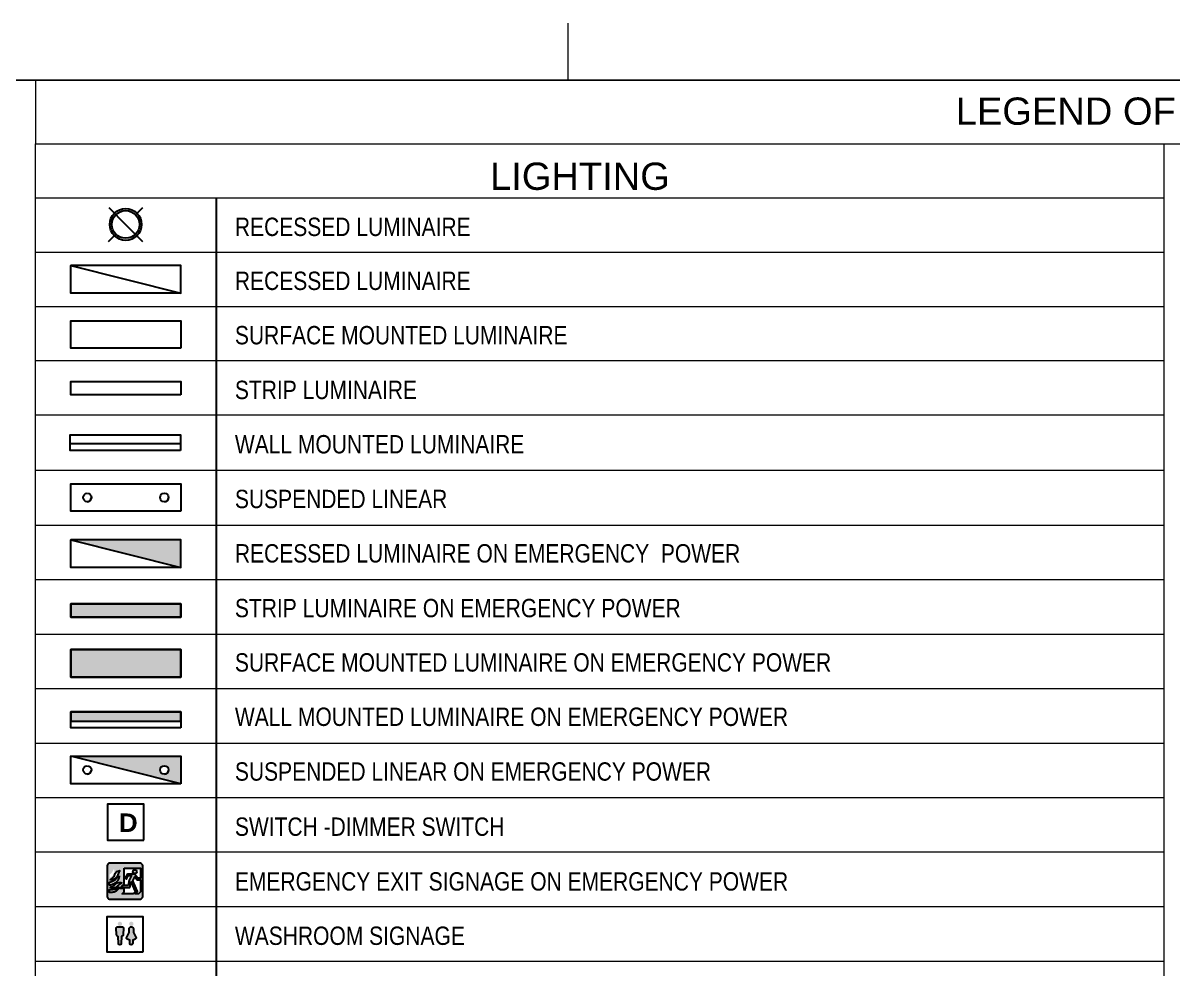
# Model space of a CAD drawing. Header units: inches. Extents: x 0.9 to 36.3, y 0.7 to 23.3.
# Drawn here: x 17.5 to 22.51, y 19.12 to 23.24 of the extents above; entities that cross this region are included whole.
import ezdxf

# ---------------------------------------------------------------- set-up
doc = ezdxf.new("R2010")
doc.units = ezdxf.units.IN
doc.layers.add('Legends', color=250, linetype='Continuous')
doc.layers.add('PDF_Geometry', color=7, linetype='Continuous', lineweight=9, true_color=0x777777)
doc.styles.add('PDF Arial', font='arial.ttf')
doc.styles.add('PDF Arial Narrow', font='ARIALN.TTF')
doc.styles.add('PDF ArialRoundedMT Bold', font='arialbd.ttf')

msp = doc.modelspace()

# ---------------------------------------------------------------- hatches: boundary and pattern name
at = {"layer": 'Legends', "transparency": 33554559}
msp.add_hatch(color=256, dxfattribs=at).paths.add_polyline_path([(17.71150848784286, 20.99128071185663), (18.18482256119356, 20.87295219351896), (18.18482256119356, 20.99128071185663)])
at = {"layer": 'Legends', "ltscale": 0.001, "transparency": 33554559}
h = msp.add_hatch(color=256, dxfattribs=at)
h.dxf.hatch_style = 1
h.paths.add_polyline_path([(17.70484209244356, 20.04965236170472), (18.18482256119356, 19.92965724451722), (18.18482256119356, 20.04965236170472)])
edge = h.paths.add_edge_path(flags=0)
edge.add_spline(control_points=[(18.09482622330293, 19.98965480311097), (18.09482622330293, 20.00132099505975), (18.10149261870224, 20.00798739045906), (18.11315881065103, 20.00798739045906)], knot_values=[0, 0, 0, 0, 1, 1, 1, 1], degree=3, periodic=0)
edge.add_spline(control_points=[(18.11315881065103, 20.00798739045906), (18.12315840374998, 20.00798739045906), (18.13149139799911, 20.00132099505975), (18.13149139799911, 19.98965480311097)], knot_values=[0, 0, 0, 0, 1, 1, 1, 1], degree=3, periodic=0)
edge.add_arc((18.11299678020737, 19.98981683355461), 0.01849532754852647, 270.50195268543223, 359.4980473146998, ccw=False)
edge.add_spline(control_points=[(18.11315881065103, 19.97132221576288), (18.10149261870224, 19.97132221576288), (18.09482622330293, 19.97965521001202), (18.09482622330293, 19.98965480311097)], knot_values=[0, 0, 0, 0, 1, 1, 1, 1], degree=3, periodic=0)
edge = h.paths.add_edge_path(flags=16)
edge.add_spline(control_points=[(18.13149139799911, 19.98965480311097), (18.13149139799911, 20.00132099505975), (18.12315840374998, 20.00798739045906), (18.11315881065103, 20.00798739045906)], knot_values=[0, 0, 0, 0, 1, 1, 1, 1], degree=3, periodic=0)
edge.add_spline(control_points=[(18.11315881065103, 20.00798739045906), (18.10149261870224, 20.00798739045906), (18.09482622330293, 20.00132099505975), (18.09482622330293, 19.98965480311097)], knot_values=[0, 0, 0, 0, 1, 1, 1, 1], degree=3, periodic=0)
edge.add_spline(control_points=[(18.09482622330293, 19.98965480311097), (18.09482622330293, 19.97965521001202), (18.10149261870224, 19.97132221576288), (18.11315881065103, 19.97132221576288)], knot_values=[0, 0, 0, 0, 1, 1, 1, 1], degree=3, periodic=0)
edge.add_arc((18.11299678020737, 19.98981683355461), 0.01849532754852647, 270.5019526854322, 359.4980473146998)
h = msp.add_hatch(color=256, dxfattribs=at)
h.paths.add_polyline_path([(18.0191416048156, 19.57346301331689, 0.2733625056007089), (18.00872024453956, 19.58388437359759), (17.8737844715599, 19.58388437361316, 0.2733625056042361), (17.86336311128851, 19.57346301332094), (17.86336311126324, 19.43782119319534, 0.2733625055961572), (17.87378447156455, 19.42739983290778), (18.00872024451894, 19.42739983289908, 0.2733625055961414), (18.0191416048156, 19.43782119318442)])
h.paths.add_polyline_path([(17.98508199408704, 19.52396936798121), (17.99484420332404, 19.51165913613513), (18.00839197168969, 19.51165913614807), (18.00839197167291, 19.4596487323007), (17.99982821886748, 19.45091432971018), (17.98583427015093, 19.45091432971867), (17.9931208040435, 19.45834606227231), (17.98435770951491, 19.4583460622707), (17.97707117562254, 19.45091432971705), (17.92862036895129, 19.45091433064718), (17.93718411950843, 19.45964873094635), (17.93718411951754, 19.47365504052357), (17.92116388343204, 19.47365504053591), (17.93062387321876, 19.48863574594619), (17.93718411952662, 19.48863574593789), (17.93718411951693, 19.5618262618975), (18.00839197168989, 19.56182626188295), (18.00839197167653, 19.51906090729002), (17.99767881331529, 19.51906090729286), (17.98268377855295, 19.53672250762774), (17.95218827299642, 19.5367225076336), (17.94155066949875, 19.51834313610019), (17.94758203175024, 19.51456669567412), (17.95536809055216, 19.52968157609553), (17.97018987022609, 19.52968157608887), (17.95909893753948, 19.50991616364276), (17.95480273174668, 19.48643293091027), (17.93280975353562, 19.48643293090401), (17.92690084225397, 19.47757216932285), (17.96228917644552, 19.4775799853375), (17.96740997238064, 19.50270979299433), (17.98585838539755, 19.46130963659227), (17.99615729469969, 19.46130963659025), (17.97513741102085, 19.50673504340272)], flags=16)
h.paths.add_polyline_path([(17.9759612520572, 19.54689114992981, -1), (17.99300167431308, 19.54689114992536, -1)], flags=0)
h.paths.add_polyline_path([(17.92788566080483, 19.49781435901155), (17.92201973765641, 19.49543307817769), (17.91642998051053, 19.49167748047448), (17.91175600042614, 19.487739508957), (17.90607375374513, 19.48279327082513), (17.90020783055547, 19.47867162283073), (17.89489293681518, 19.47619785244094), (17.88453671002672, 19.47574061525932), (17.87683793011128, 19.47848794637059), (17.88169558669341, 19.48031950043291), (17.88594063192488, 19.48192007260222), (17.88881130030387, 19.48300244313694), (17.89260154022003, 19.48535822813347), (17.89599239032709, 19.48838042261675), (17.90003637657981, 19.49198474381732), (17.90387354403113, 19.49479216452766), (17.90827266076191, 19.49827289886614), (17.91404739702857, 19.50001326603357), (17.92211222722206, 19.49955472617554)], flags=16)
h.paths.add_polyline_path([(17.91660844631453, 19.52461679499072), (17.91517420661935, 19.51896581237235), (17.9136725559994, 19.51304922706132), (17.91063309886907, 19.50864866569231), (17.90777504080941, 19.50575413287789), (17.90187003752811, 19.49978399611163), (17.8989672984228, 19.49684923913332), (17.89603277308099, 19.4953510099757), (17.89303923736774, 19.49384903142047), (17.88711860205049, 19.49086721970665), (17.88271166932003, 19.48938868922832), (17.87830288663581, 19.48790953808141), (17.87426645946672, 19.48790953807879), (17.87426645947926, 19.50129037696568), (17.87980280712645, 19.50270327966178), (17.88419019980887, 19.50421958757472), (17.88720848628515, 19.50563949791581), (17.89009934906217, 19.50699946358309), (17.89306659342962, 19.50861088827326), (17.89595818713538, 19.51018122927711), (17.89741620866671, 19.51149369705955), (17.90047748328409, 19.51300218895562), (17.90330688258624, 19.51591756449208), (17.90626134854779, 19.51896180704037), (17.90923793924834, 19.52194892676399), (17.91219369755486, 19.52489686905244), (17.91514294253186, 19.52784220600341), (17.91655112884806, 19.52938065930308)], flags=16)
h.paths.add_polyline_path([(17.92105966983259, 19.55152604991894), (17.91810391153051, 19.54729237229832), (17.91517420661026, 19.54416726688918), (17.91366050401011, 19.54121802193321), (17.91213770184751, 19.53825104762769), (17.91070474571269, 19.53379540807124), (17.90924966329165, 19.53083964975784), (17.90780381586842, 19.52790265084073), (17.90633832340031, 19.52492574627285), (17.90333944934996, 19.52192287335954), (17.9003862963536, 19.51898665510732), (17.89742601263136, 19.51604334697925), (17.89156982556229, 19.51303736104792), (17.88712902341474, 19.51157837061136), (17.87687570757481, 19.51149109172288), (17.87996564087912, 19.5144650874083), (17.8828276069555, 19.51595273658922), (17.88574689049068, 19.51886941480634), (17.89016945528137, 19.52332715165738), (17.89301188129151, 19.52635846483456), (17.89584909662773, 19.5308422550939), (17.89731850842004, 19.53537424415494), (17.89868235531102, 19.5395806477391), (17.90188436690707, 19.54396665569927), (17.90502119635143, 19.54689896595518), (17.90815802581317, 19.54851688213799), (17.91080677311527, 19.54988305496463), (17.91523934010129, 19.55124727852979)], flags=16)
h.paths.add_polyline_path([(17.91611994505067, 19.48059175847049), (17.91505436095805, 19.47555693877532), (17.91214940678404, 19.47013652875896), (17.9092040698167, 19.46724329862318), (17.90620688684965, 19.46429913963275), (17.9034110961873, 19.46279728577905), (17.90043840315363, 19.46124450310871), (17.89745789410976, 19.45982198742004), (17.89434190739028, 19.45838644504097), (17.88986463045966, 19.45767779254543), (17.885457697747, 19.45685841308775), (17.87426645947279, 19.45684718943201), (17.87426645948351, 19.46914291798959), (17.87613579096083, 19.46968580492831), (17.88306339020434, 19.46883125339936), (17.88999098945008, 19.46994243092972), (17.89751651425428, 19.47139490801611), (17.9021344795385, 19.47267673534209), (17.9066246289492, 19.47392308428892), (17.91008858279351, 19.47609624418059), (17.91229211729257, 19.47747866237269)], flags=16)
h.paths.add_polyline_path([(17.89443960763775, 19.54128185276562), (17.89153725881434, 19.53530650530217), (17.89005152766033, 19.53224768627673), (17.88718373553991, 19.52950441297362), (17.88417847579105, 19.5264704944614), (17.88126796294706, 19.52353222640874), (17.8783633567438, 19.52188639860154), (17.87426645948472, 19.52140235734889), (17.87426645947967, 19.53517102761947), (17.87834511937096, 19.53679285182547), (17.88158876775709, 19.53943987732591), (17.88422016122621, 19.54257019342294), (17.88711990472287, 19.54702923294979), (17.88867789808616, 19.55005012477202), (17.8915945763063, 19.55584440109784), (17.89165319645669, 19.55880276473861), (17.89426504986059, 19.55561122315311), (17.89536841138094, 19.54824332143309)], flags=16)
at = {"layer": 'Legends'}
h = msp.add_hatch(color=256, dxfattribs=at)
h.dxf.hatch_style = 1
edge = h.paths.add_edge_path()
edge.add_arc((17.91918012357183, 19.31968897435606), 0.009425240310275244, 8.364858812249049e-13, 360.0000000000008)
edge = h.paths.add_edge_path()
edge.add_arc((17.92750514491009, 19.27299043391299), 0.006136981712842047, 309.93105886377737, 358.0033632045476, ccw=False)
edge.add_line((17.93144426114278, 19.26828449002796), (17.92633654195433, 19.26400906727353))
edge.add_line((17.92633654195432, 19.26400906727352), (17.92531710528466, 19.23476700721438))
edge.add_arc((17.91918012357183, 19.23476700721439), 0.006136981712842255, -179.9999999999992, 7.958078640513122e-13, ccw=False)
edge.add_line((17.91304314185897, 19.23476700721438), (17.91202370518931, 19.26400906727352))
edge.add_line((17.91202370518932, 19.26400906727352), (17.90691598600088, 19.26828449002795))
edge.add_arc((17.91085510223358, 19.27299043391301), 0.006136981712842062, 181.9966367954588, 230.0689411362289, ccw=False)
edge.add_line((17.90472184644273, 19.27277661635551), (17.90374083964627, 19.3009163336273))
edge.add_arc((17.90987409543711, 19.30113015118478), 0.006136981712842222, 90.0000000000008, 181.9966367954512, ccw=False)
edge.add_line((17.90987409543711, 19.30726713289762), (17.92848615170657, 19.30726713289762))
edge.add_arc((17.92848615170654, 19.30113015118478), 0.006136981712842279, -1.9966367954489783, 90.00000000000159, ccw=False)
edge.add_line((17.9346194074974, 19.30091633362728), (17.93363840070094, 19.2727766163555))
h = msp.add_hatch(color=256, dxfattribs=at)
h.dxf.hatch_style = 1
edge = h.paths.add_edge_path()
edge.add_line((17.97845945364289, 19.29784189258735), (17.97845945364289, 19.28177051092226))
edge.add_line((17.97845945364291, 19.28177051092228), (17.98980325713624, 19.25958361582519))
edge.add_arc((17.98707115785057, 19.25818673729461), 0.003068490856421118, -41.392070011036026, 27.079931735862772, ccw=False)
edge.add_arc((17.97156918605237, 19.27184975114912), 0.02373220487931333, 279.8987638453942, 318.60792998896744, ccw=False)
edge.add_line((17.97564893828676, 19.24847084676631), (17.97517119504548, 19.23476700721438))
edge.add_arc((17.96903421333264, 19.23476700721438), 0.006136981712842255, -179.9999999999992, 7.958078640513122e-13, ccw=False)
edge.add_line((17.96289723161978, 19.23476700721439), (17.96241948837851, 19.24847084676632))
edge.add_arc((17.9664992406129, 19.27184975114911), 0.02373220487931334, 221.3920700110342, 260.1012361546075, ccw=False)
edge.add_arc((17.95099726881471, 19.25818673729462), 0.003068490856421115, 152.9200682641389, 221.3920700110376, ccw=False)
edge.add_line((17.94826516952903, 19.25958361582518), (17.95960897302236, 19.28177051092227))
edge.add_line((17.95960897302236, 19.28177051092228), (17.95960897302236, 19.29784189258736))
edge.add_arc((17.96903421333264, 19.29784189258733), 0.009425240310273385, 7.958078640513122e-13, 180.0000000000008, ccw=False)
edge = h.paths.add_edge_path()
edge.add_arc((17.96903421333263, 19.31968897435607), 0.009425240310275244, 8.364858812249049e-13, 360.0000000000008)

# ---------------------------------------------------------------- linework, layer by layer
at = {"layer": 'Legends', "lineweight": 20}
for p, q in [((17.55151499825953, 15.83212775415192), (17.55151499825953, 22.71621052142694)), ((17.55151499825953, 22.71621052142694), (22.46798160524737, 22.71621052142694)), ((22.46798160524737, 22.71621052142694), (22.46798160524737, 15.83212775415192)), ((22.46798160524737, 22.71621052142694), (22.46798160524737, 15.83212775415192))]:
    msp.add_line(p, q, dxfattribs=at)
at = {"layer": 'Legends'}
for p, q in [((18.33814965537759, 22.48122008360142), (18.33814965537758, 16.54646157936965)), ((17.9444133926303, 22.36538493817631), (18.01816267621092, 22.29122781472121))]:
    msp.add_line(p, q, dxfattribs=at)
at = {"layer": 'Legends', "ltscale": 0.001}
for p, q in [((17.87066410904968, 22.4395420616314), (17.9444133926303, 22.36538493817631)), ((17.98689919517166, 22.40763708272818), (18.01857051608539, 22.43913422175693)), ((17.8702562691752, 22.29163565459568), (17.90192759008889, 22.32313279362443)), ((18.18482256119356, 19.92965724451722), (17.70484209244356, 20.04965236170472))]:
    msp.add_line(p, q, dxfattribs=at)
at = {"layer": 'Legends', "lineweight": 20}
for points in [[(17.55151499825953, 22.99286593049812), (17.55151499825953, 22.71621052142694), (27.18945614680555, 22.71621052142694)], [(17.55269678795697, 22.99453853795433), (27.46444495702689, 22.99453853795433)], [(17.55151499825953, 22.48122008360142), (22.46798160524737, 22.48122008360142)], [(17.55151499825953, 22.24456304692608), (22.46798160524737, 22.24456304692608)], [(17.55151499825953, 22.00790601025072), (22.46798160524737, 22.00790601025072)], [(17.55151499825953, 21.77291557242521), (22.46798160524737, 21.77291557242521)], [(17.55151499825953, 21.53625853574986), (22.46798160524737, 21.53625853574986)], [(17.55151499825953, 21.29460170252503), (22.46798160524737, 21.29460170252503)], [(17.55151499825953, 21.05627806699986), (22.46798160524737, 21.05627806699986)], [(17.55151499825953, 20.81962103032452), (22.46798160524737, 20.81962103032452)], [(17.55151499825953, 20.58129739479934), (22.46798160524737, 20.58129739479934)], [(17.55151499825953, 20.34464035812399), (22.46798160524737, 20.34464035812399)], [(17.55151499825953, 20.10631672259882), (22.46798160524737, 20.10631672259882)], [(17.55151499825953, 19.86965968592347), (22.46798160524737, 19.86965968592347)], [(17.55151499825953, 19.63300264924812), (22.46798160524737, 19.63300264924812)], [(17.55151499825953, 19.39467901372295), (22.46798160524737, 19.39467901372295)], [(17.55151499825953, 19.1580219770476), (22.46798160524737, 19.1580219770476)]]:
    msp.add_lwpolyline(points, dxfattribs=at)
at = {"layer": 'Legends'}
for points in [[(18.18482256119356, 22.06623696999465), (17.70484209244356, 22.06623696999465), (17.70484209244356, 22.18623208718215), (18.18482256119356, 22.06623696999465), (18.18482256119356, 22.18623208718215), (17.70484209244356, 22.18623208718215)], [(17.70317549359373, 21.41126362201288), (18.18315596234373, 21.41126362201288)], [(18.18482256119356, 20.87128559466913), (17.70484209244356, 20.87128559466913), (17.70484209244356, 20.99128071185663), (18.18482256119356, 20.87128559466913), (18.18482256119356, 20.99128071185663), (17.70484209244356, 20.99128071185663)], [(17.70484209244356, 20.20297945588875), (18.18482256119356, 20.20297945588875)]]:
    msp.add_lwpolyline(points, dxfattribs=at)
for points in [[(18.18482256119356, 21.82624673561965), (17.70484209244356, 21.82624673561965), (17.70484209244356, 21.94624185280715), (18.18482256119356, 21.94624185280715)], [(18.18482256119356, 21.62292167594083), (17.70484209244356, 21.62292167594083), (17.70484209244356, 21.68125263568475), (18.18482256119356, 21.68125263568475)], [(18.18315596234373, 21.381264842716), (17.70317549359373, 21.381264842716), (17.70317549359373, 21.44959539555889), (18.18315596234373, 21.44959539555889)], [(18.18482256119356, 21.11627562559361), (17.70484209244356, 21.11627562559361), (17.70484209244356, 21.23627074278111), (18.18482256119356, 21.23627074278111)], [(18.18482256119356, 20.87128559466913), (18.18482256119356, 20.99128071185663), (17.70484209244356, 20.99128071185663)], [(18.18482256119356, 20.6546277441917), (17.70484209244356, 20.6546277441917), (17.70484209244356, 20.71295870393562), (18.18482256119356, 20.71295870393562)], [(17.70484209244356, 20.6546277441917), (18.18482256119356, 20.6546277441917), (18.18482256119356, 20.71295870393562), (17.70484209244356, 20.71295870393562)], [(18.18482256119356, 20.39463832361878), (17.70484209244356, 20.39463832361878), (17.70484209244356, 20.51463344080628), (18.18482256119356, 20.51463344080628)], [(17.70484209244356, 20.39463832361878), (18.18482256119356, 20.39463832361878), (18.18482256119356, 20.51463344080628), (17.70484209244356, 20.51463344080628)], [(18.18482256119356, 20.17298067659187), (17.70484209244356, 20.17298067659187), (17.70484209244356, 20.24297782828458), (18.18482256119356, 20.24297782828458)], [(17.70484209244356, 20.20297945588875), (18.18482256119356, 20.20297945588875), (18.18482256119356, 20.24297782828458), (17.70484209244356, 20.24297782828458)], [(18.18482256119356, 19.92965724451722), (17.70484209244356, 19.92965724451722), (17.70484209244356, 20.04965236170472), (18.18482256119356, 20.04965236170472)], [(18.0231624727604, 19.68466721359274), (18.0231624727604, 19.84132750547642), (17.86483558202689, 19.84132750547642), (17.86483558202689, 19.68466721359274)], [(17.92105966983259, 19.55152604991894), (17.91810391153051, 19.54729237229832), (17.91517420661026, 19.54416726688918), (17.91366050401011, 19.54121802193321), (17.91213770184751, 19.53825104762769), (17.91070474571269, 19.53379540807124), (17.90924966329165, 19.53083964975784), (17.90780381586842, 19.52790265084073), (17.90633832340031, 19.52492574627285), (17.90333944934996, 19.52192287335953), (17.9003862963536, 19.51898665510732), (17.89742601263136, 19.51604334697925), (17.89156982556229, 19.51303736104792), (17.88712902341474, 19.51157837061136), (17.87687570757481, 19.51149109172288), (17.87996564087912, 19.5144650874083), (17.8828276069555, 19.51595273658922), (17.88574689049068, 19.51886941480634), (17.89016945528137, 19.52332715165738), (17.89301188129151, 19.52635846483456), (17.89584909662773, 19.5308422550939), (17.89731850842004, 19.53537424415494), (17.89868235531102, 19.5395806477391), (17.90188436690707, 19.54396665569927), (17.90502119635143, 19.54689896595518), (17.90815802581317, 19.54851688213799), (17.91080677311527, 19.54988305496463), (17.91523934010129, 19.55124727852979), (17.92105966983259, 19.55152604991894)], [(17.93718411951693, 19.5618262618975), (18.00839197168989, 19.56182626188295), (18.00839197167653, 19.51906090729002), (17.99767881331529, 19.51906090729286), (17.98268377855295, 19.53672250762774), (17.95218827299642, 19.5367225076336), (17.94155066949875, 19.51834313610019), (17.94758203175024, 19.51456669567412), (17.95536809055216, 19.52968157609553), (17.97018987022609, 19.52968157608887), (17.95909893753948, 19.50991616364276), (17.95480273174668, 19.48643293091027), (17.93280975353562, 19.48643293090401), (17.92690084225397, 19.47757216932285), (17.96228917644552, 19.4775799853375), (17.96740997238064, 19.50270979299433), (17.98585838539755, 19.46130963659227), (17.99615729469969, 19.46130963659025), (17.97513741102085, 19.50673504340272), (17.98508199408704, 19.52396936798121), (17.99484420332404, 19.51165913613513), (18.00839197168969, 19.51165913614807), (18.00839197167291, 19.4596487323007), (17.99982821886748, 19.45091432971018), (17.98583427015093, 19.45091432971867), (17.9931208040435, 19.45834606227231), (17.98435770951491, 19.4583460622707), (17.97707117562254, 19.45091432971705), (17.92862036895129, 19.45091433064718), (17.93718411950843, 19.45964873094635), (17.93718411951754, 19.47365504052357), (17.92116388343204, 19.47365504053591), (17.93062387321876, 19.48863574594619), (17.93718411952662, 19.48863574593789), (17.93718411951693, 19.5618262618975)], [(17.91655112884806, 19.52938065930308), (17.91660844631453, 19.52461679499072), (17.91517420661935, 19.51896581237235), (17.9136725559994, 19.51304922706132), (17.91063309886907, 19.50864866569231), (17.90777504080941, 19.50575413287789), (17.90187003752811, 19.49978399611163), (17.8989672984228, 19.49684923913332), (17.89603277308099, 19.4953510099757), (17.89303923736776, 19.49384903142047), (17.88711860205049, 19.49086721970665), (17.88271166932003, 19.48938868922832), (17.87830288663581, 19.48790953808141), (17.87426645946672, 19.48790953807879), (17.87426645947926, 19.50129037696568), (17.87980280712645, 19.50270327966178), (17.88419019980887, 19.50421958757472), (17.88720848628515, 19.50563949791581), (17.89009934906217, 19.50699946358309), (17.89306659342962, 19.50861088827326), (17.89595818713538, 19.51018122927711), (17.89741620866671, 19.51149369705955), (17.90047748328409, 19.51300218895562), (17.90330688258624, 19.51591756449208), (17.90626134854779, 19.51896180704037), (17.90923793924834, 19.52194892676399), (17.91219369755486, 19.52489686905244), (17.91514294253186, 19.52784220600341), (17.91655112884806, 19.52938065930308)], [(17.91404739702857, 19.50001326603357), (17.92211222722206, 19.49955472617554), (17.92788566080483, 19.49781435901155), (17.92201973765641, 19.49543307817769), (17.91642998051053, 19.49167748047448), (17.91175600042614, 19.487739508957), (17.90607375374513, 19.48279327082513), (17.90020783055547, 19.47867162283073), (17.89489293681518, 19.47619785244094), (17.88453671002672, 19.47574061525932), (17.87683793011128, 19.47848794637059), (17.88169558669341, 19.48031950043291), (17.88594063192488, 19.48192007260222), (17.88881130030387, 19.48300244313694), (17.89260154022003, 19.48535822813347), (17.89599239032709, 19.48838042261675), (17.90003637657981, 19.49198474381732), (17.90387354403113, 19.49479216452766), (17.90827266076191, 19.49827289886614), (17.91404739702857, 19.50001326603357)], [(17.91611994505067, 19.48059175847049), (17.91505436095805, 19.47555693877532), (17.91214940678404, 19.47013652875896), (17.9092040698167, 19.46724329862318), (17.90620688684965, 19.46429913963275), (17.9034110961873, 19.46279728577905), (17.90043840315363, 19.46124450310871), (17.89745789410976, 19.45982198742004), (17.89434190739028, 19.45838644504097), (17.88986463045966, 19.45767779254543), (17.885457697747, 19.45685841308775), (17.87426645947279, 19.45684718943201), (17.87426645948351, 19.46914291798959), (17.87613579096083, 19.46968580492831), (17.88306339020434, 19.46883125339936), (17.88999098945008, 19.46994243092972), (17.89751651425428, 19.47139490801611), (17.9021344795385, 19.47267673534209), (17.9066246289492, 19.47392308428892), (17.91008858279351, 19.47609624418059), (17.91229211729257, 19.47747866237269), (17.91611994505067, 19.48059175847049)]]:
    msp.add_lwpolyline(points, close=True, dxfattribs=at)
for points in [[(17.7765058429861, 21.15794059683922, 0.4090909090894862), (17.79483843033418, 21.17627318418736, -0.4090909090894862)], [(18.11315881065103, 21.15794059683926, 0.4090909090934865), (18.13149139799911, 21.17627318418736, -0.4090909090934865)], [(17.7765058429861, 19.97132221576283, 0.4090909090894862), (17.79483843033418, 19.98965480311097, -0.4090909090894862)], [(18.11315881065103, 19.97132221576287, 0.4090909090934865), (18.13149139799911, 19.98965480311097, -0.4090909090934865)], [(18.0191416048156, 19.57346301331689, 0.2733625056007085), (18.00872024453956, 19.58388437359759), (17.8737844715599, 19.58388437361316, 0.2733625056042364), (17.86336311128851, 19.57346301332094), (17.86336311126324, 19.43782119319534, 0.2733625055961573), (17.87378447156455, 19.42739983290778), (18.00872024451894, 19.42739983289908, 0.2733625055961412), (18.0191416048156, 19.43782119318442), (18.0191416048156, 19.57346301331689, 0.2733625056007085)], [(17.99300167431308, 19.54689114992536, -1), (17.9759612520572, 19.54689114992981, -1), (17.99300167431308, 19.54689114992536, -1)], [(17.93363840070094, 19.27277661635553, -0.2128863248008893), (17.93144426114278, 19.26828449002796), (17.92633654195433, 19.26400906727352), (17.92531710528467, 19.23476700721438, -0.9999999999999999), (17.91304314185899, 19.23476700721439), (17.91202370518932, 19.26400906727352), (17.90691598600089, 19.26828449002796, -0.2128863248008906), (17.90472184644273, 19.27277661635551), (17.90374083964625, 19.3009163336273, -0.4244574974897364), (17.90987409543711, 19.30726713289762), (17.92848615170656, 19.30726713289762, -0.4244574974897408), (17.9346194074974, 19.3009163336273)], [(17.97845945364289, 19.29784189258735), (17.97845945364291, 19.28177051092228), (17.98980325713625, 19.25958361582518, -0.3079841033316614), (17.9893731476413, 19.25615782646876, -0.1705252402504385), (17.97564893828676, 19.24847084676633), (17.97517119504548, 19.23476700721439, -0.9999999999999999), (17.96289723161978, 19.23476700721439), (17.96241948837852, 19.24847084676633, -0.1705252402504385), (17.94869527902397, 19.25615782646876, -0.3079841033316614), (17.94826516952903, 19.25958361582518), (17.95960897302236, 19.28177051092228), (17.95960897302236, 19.29784189258735, -0.9999999999999999)]]:
    msp.add_lwpolyline(points, format="xyb", close=True, dxfattribs=at)
at = {"layer": 'Legends', "ltscale": 0.001}
msp.add_lwpolyline([(18.01908619407717, 19.19682981144358), (17.86341852199507, 19.19682981144358), (17.86341852199507, 19.35219756780068), (18.01908619407717, 19.35219756780068)], close=True, dxfattribs=at)
for radius in [0.06954451060372453, 0.05991900480497856]:
    msp.add_circle((17.9444133926303, 22.36538493817631), radius, dxfattribs=at)
at = {"layer": 'Legends'}
for points in [[(17.75983985448783, 21.17627318418736), (17.75983985448783, 21.18793937613615), (17.76650624988713, 21.19460577153545), (17.7765058429861, 21.19460577153545)], [(17.75983985448783, 21.17627318418736), (17.75983985448783, 21.18793937613615), (17.76650624988713, 21.19460577153545), (17.7765058429861, 21.19460577153545)], [(17.7765058429861, 21.15794059683927), (17.76650624988713, 21.15794059683927), (17.75983985448783, 21.1662735910884), (17.75983985448783, 21.17627318418736)], [(17.7765058429861, 21.15794059683927), (17.76650624988713, 21.15794059683927), (17.75983985448783, 21.1662735910884), (17.75983985448783, 21.17627318418736)], [(17.7765058429861, 21.19460577153545), (17.78650543608505, 21.19460577153545), (17.79483843033418, 21.18793937613615), (17.79483843033418, 21.17627318418736)], [(17.7765058429861, 21.19460577153545), (17.78650543608505, 21.19460577153545), (17.79483843033418, 21.18793937613615), (17.79483843033418, 21.17627318418736)], [(18.09482622330293, 21.17627318418736), (18.09482622330293, 21.18793937613615), (18.10149261870224, 21.19460577153545), (18.11315881065103, 21.19460577153545)], [(18.09482622330293, 21.17627318418736), (18.09482622330293, 21.18793937613615), (18.10149261870224, 21.19460577153545), (18.11315881065103, 21.19460577153545)], [(18.11315881065103, 21.15794059683927), (18.10149261870224, 21.15794059683927), (18.09482622330293, 21.1662735910884), (18.09482622330293, 21.17627318418736)], [(18.11315881065103, 21.15794059683927), (18.10149261870224, 21.15794059683927), (18.09482622330293, 21.1662735910884), (18.09482622330293, 21.17627318418736)], [(18.11315881065103, 21.19460577153545), (18.12315840374998, 21.19460577153545), (18.13149139799911, 21.18793937613615), (18.13149139799911, 21.17627318418736)], [(18.11315881065103, 21.19460577153545), (18.12315840374998, 21.19460577153545), (18.13149139799911, 21.18793937613615), (18.13149139799911, 21.17627318418736)], [(17.75983985448783, 19.98965480311097), (17.75983985448783, 20.00132099505975), (17.76650624988713, 20.00798739045906), (17.7765058429861, 20.00798739045906)], [(17.75983985448783, 19.98965480311097), (17.75983985448783, 20.00132099505975), (17.76650624988713, 20.00798739045906), (17.7765058429861, 20.00798739045906)], [(17.7765058429861, 20.00798739045906), (17.78650543608505, 20.00798739045906), (17.79483843033418, 20.00132099505975), (17.79483843033418, 19.98965480311097)], [(17.7765058429861, 20.00798739045906), (17.78650543608505, 20.00798739045906), (17.79483843033418, 20.00132099505975), (17.79483843033418, 19.98965480311097)], [(18.09482622330293, 19.98965480311097), (18.09482622330293, 20.00132099505975), (18.10149261870224, 20.00798739045906), (18.11315881065103, 20.00798739045906)], [(18.09482622330293, 19.98965480311097), (18.09482622330293, 20.00132099505975), (18.10149261870224, 20.00798739045906), (18.11315881065103, 20.00798739045906)], [(18.11315881065103, 20.00798739045906), (18.12315840374998, 20.00798739045906), (18.13149139799911, 20.00132099505975), (18.13149139799911, 19.98965480311097)], [(18.11315881065103, 20.00798739045906), (18.12315840374998, 20.00798739045906), (18.13149139799911, 20.00132099505975), (18.13149139799911, 19.98965480311097)], [(17.7765058429861, 19.97132221576288), (17.76650624988713, 19.97132221576288), (17.75983985448783, 19.97965521001202), (17.75983985448783, 19.98965480311097)], [(17.7765058429861, 19.97132221576288), (17.76650624988713, 19.97132221576288), (17.75983985448783, 19.97965521001202), (17.75983985448783, 19.98965480311097)], [(18.11315881065103, 19.97132221576288), (18.10149261870224, 19.97132221576288), (18.09482622330293, 19.97965521001202), (18.09482622330293, 19.98965480311097)], [(18.11315881065103, 19.97132221576288), (18.10149261870224, 19.97132221576288), (18.09482622330293, 19.97965521001202), (18.09482622330293, 19.98965480311097)]]:
    msp.add_open_spline(points, degree=3, dxfattribs=at)
at = {"layer": 'Legends', "transparency": 33554559}
for points in [[(17.70484209244356, 20.6546277441917), (18.18482256119356, 20.6546277441917), (17.70484209244356, 20.71295870393562), (18.18482256119356, 20.71295870393562)], [(17.70484209244356, 20.39463832361878), (18.18482256119356, 20.39463832361878), (17.70484209244356, 20.51463344080628), (18.18482256119356, 20.51463344080628)], [(17.70484209244356, 20.20297945588875), (18.18482256119356, 20.20297945588875), (17.70484209244356, 20.24297782828458), (18.18482256119356, 20.24297782828458)]]:
    msp.add_solid(points, dxfattribs=at)
at = {"layer": 'PDF_Geometry', "linetype": 'ByBlock'}
msp.add_lwpolyline([(19.87252468532986, 22.99239773220486), (19.87252468532986, 23.24238755967882)], dxfattribs=at)
msp.add_lwpolyline([(32.36446380615234, 1.00831585471344), (1.13498197908783, 1.00831585471344), (32.36446380615234, 1.00831585471344), (32.36446380615234, 22.99286593049812), (1.13498197908783, 22.99286593049812), (32.36446380615234, 22.99286593049812)], close=True, dxfattribs=at)

# ---------------------------------------------------------------- texts
at = {"layer": 'Legends', "attachment_point": 4}
for s, insert, char_height, style in [('LEGEND OF SYMBOLS', (21.56143728460684, 22.85780297103903), 0.1187724280688498, 'PDF Arial'), ('LIGHTING', (19.53214227012368, 22.5744692986215), 0.1187724280688498, 'PDF Arial'), ('RECESSED LUMINAIRE', (18.42045641129121, 22.35434176905336), 0.07990938425064087, 'PDF Arial Narrow'), ('RECESSED LUMINAIRE', (18.42047506092229, 22.11928181896655), 0.07990938425064087, 'PDF Arial Narrow'), ('SURFACE MOUNTED LUMINAIRE', (18.42047506092229, 21.88261460976516), 0.07990938425064087, 'PDF Arial Narrow'), ('STRIP LUMINAIRE', (18.42047506092229, 21.64428080171394), 0.07990938425064087, 'PDF Arial Narrow'), ('WALL MOUNTED LUMINAIRE', (18.42047506092229, 21.40761359251256), 0.07990938425064087, 'PDF Arial Narrow'), ('SUSPENDED LINEAR', (18.42047506092229, 21.16928487072436), 0.07990938425064087, 'PDF Arial Narrow'), ('RECESSED LUMINAIRE ON EMERGENCY  POWER', (18.42047506092229, 20.93261427068096), 0.07990938425064087, 'PDF Arial Narrow'), ('STRIP LUMINAIRE ON EMERGENCY POWER', (18.42047506092229, 20.69428046262975), 0.07990938425064087, 'PDF Arial Narrow'), ('SURFACE MOUNTED LUMINAIRE ON EMERGENCY POWER', (18.42047506092229, 20.45761325342835), 0.07990938425064087, 'PDF Arial Narrow'), ('WALL MOUNTED LUMINAIRE ON EMERGENCY POWER', (18.42047506092229, 20.22094773964797), 0.07990938425064087, 'PDF Arial Narrow'), ('SUSPENDED LINEAR ON EMERGENCY POWER', (18.42047506092229, 19.98266648964797), 0.07990938425064087, 'PDF Arial Narrow'), ('D', (17.91547526437282, 19.76018783499845), 0.08049362182617187, 'PDF ArialRoundedMT Bold'), ('SWITCH -DIMMER SWITCH', (18.42047506092229, 19.74240837875388), 0.07990938425064087, 'PDF Arial Narrow'), ('EMERGENCY EXIT SIGNAGE ON EMERGENCY POWER', (18.42047506092229, 19.50408474322871), 0.07990938425064087, 'PDF Arial Narrow'), ('WASHROOM SIGNAGE', (18.42047506092229, 19.26742770655335), 0.07990938425064087, 'PDF Arial Narrow')]:
    msp.add_mtext(s, dxfattribs=dict(at, insert=insert, char_height=char_height, style=style))

doc.saveas('drawing.dxf')
